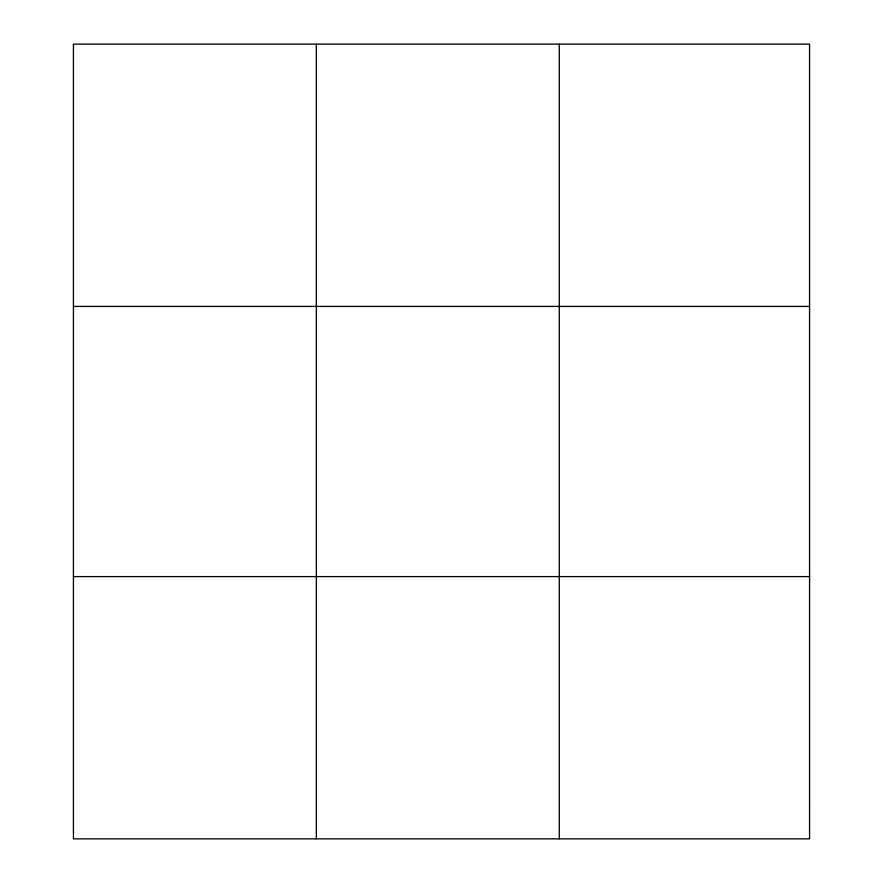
<?xml version="1.0" encoding="UTF-8"?>
<svg xmlns="http://www.w3.org/2000/svg" width="883" height="883" viewBox="0 0 883 883"><rect width="100%" height="100%" fill="white"/><g stroke="black" fill="none" stroke-linecap="round" stroke-linejoin="round"><path stroke-width="1.32" d="M316.357 838.85L316.357 44.15M559.281 838.85L559.281 44.15M73.432 306.401L809.568 306.401M73.432 576.599L809.568 576.599M809.568 806.069L809.568 838.85L73.432 838.85L73.432 44.15L809.568 44.15L809.568 806.069"/></g></svg>
